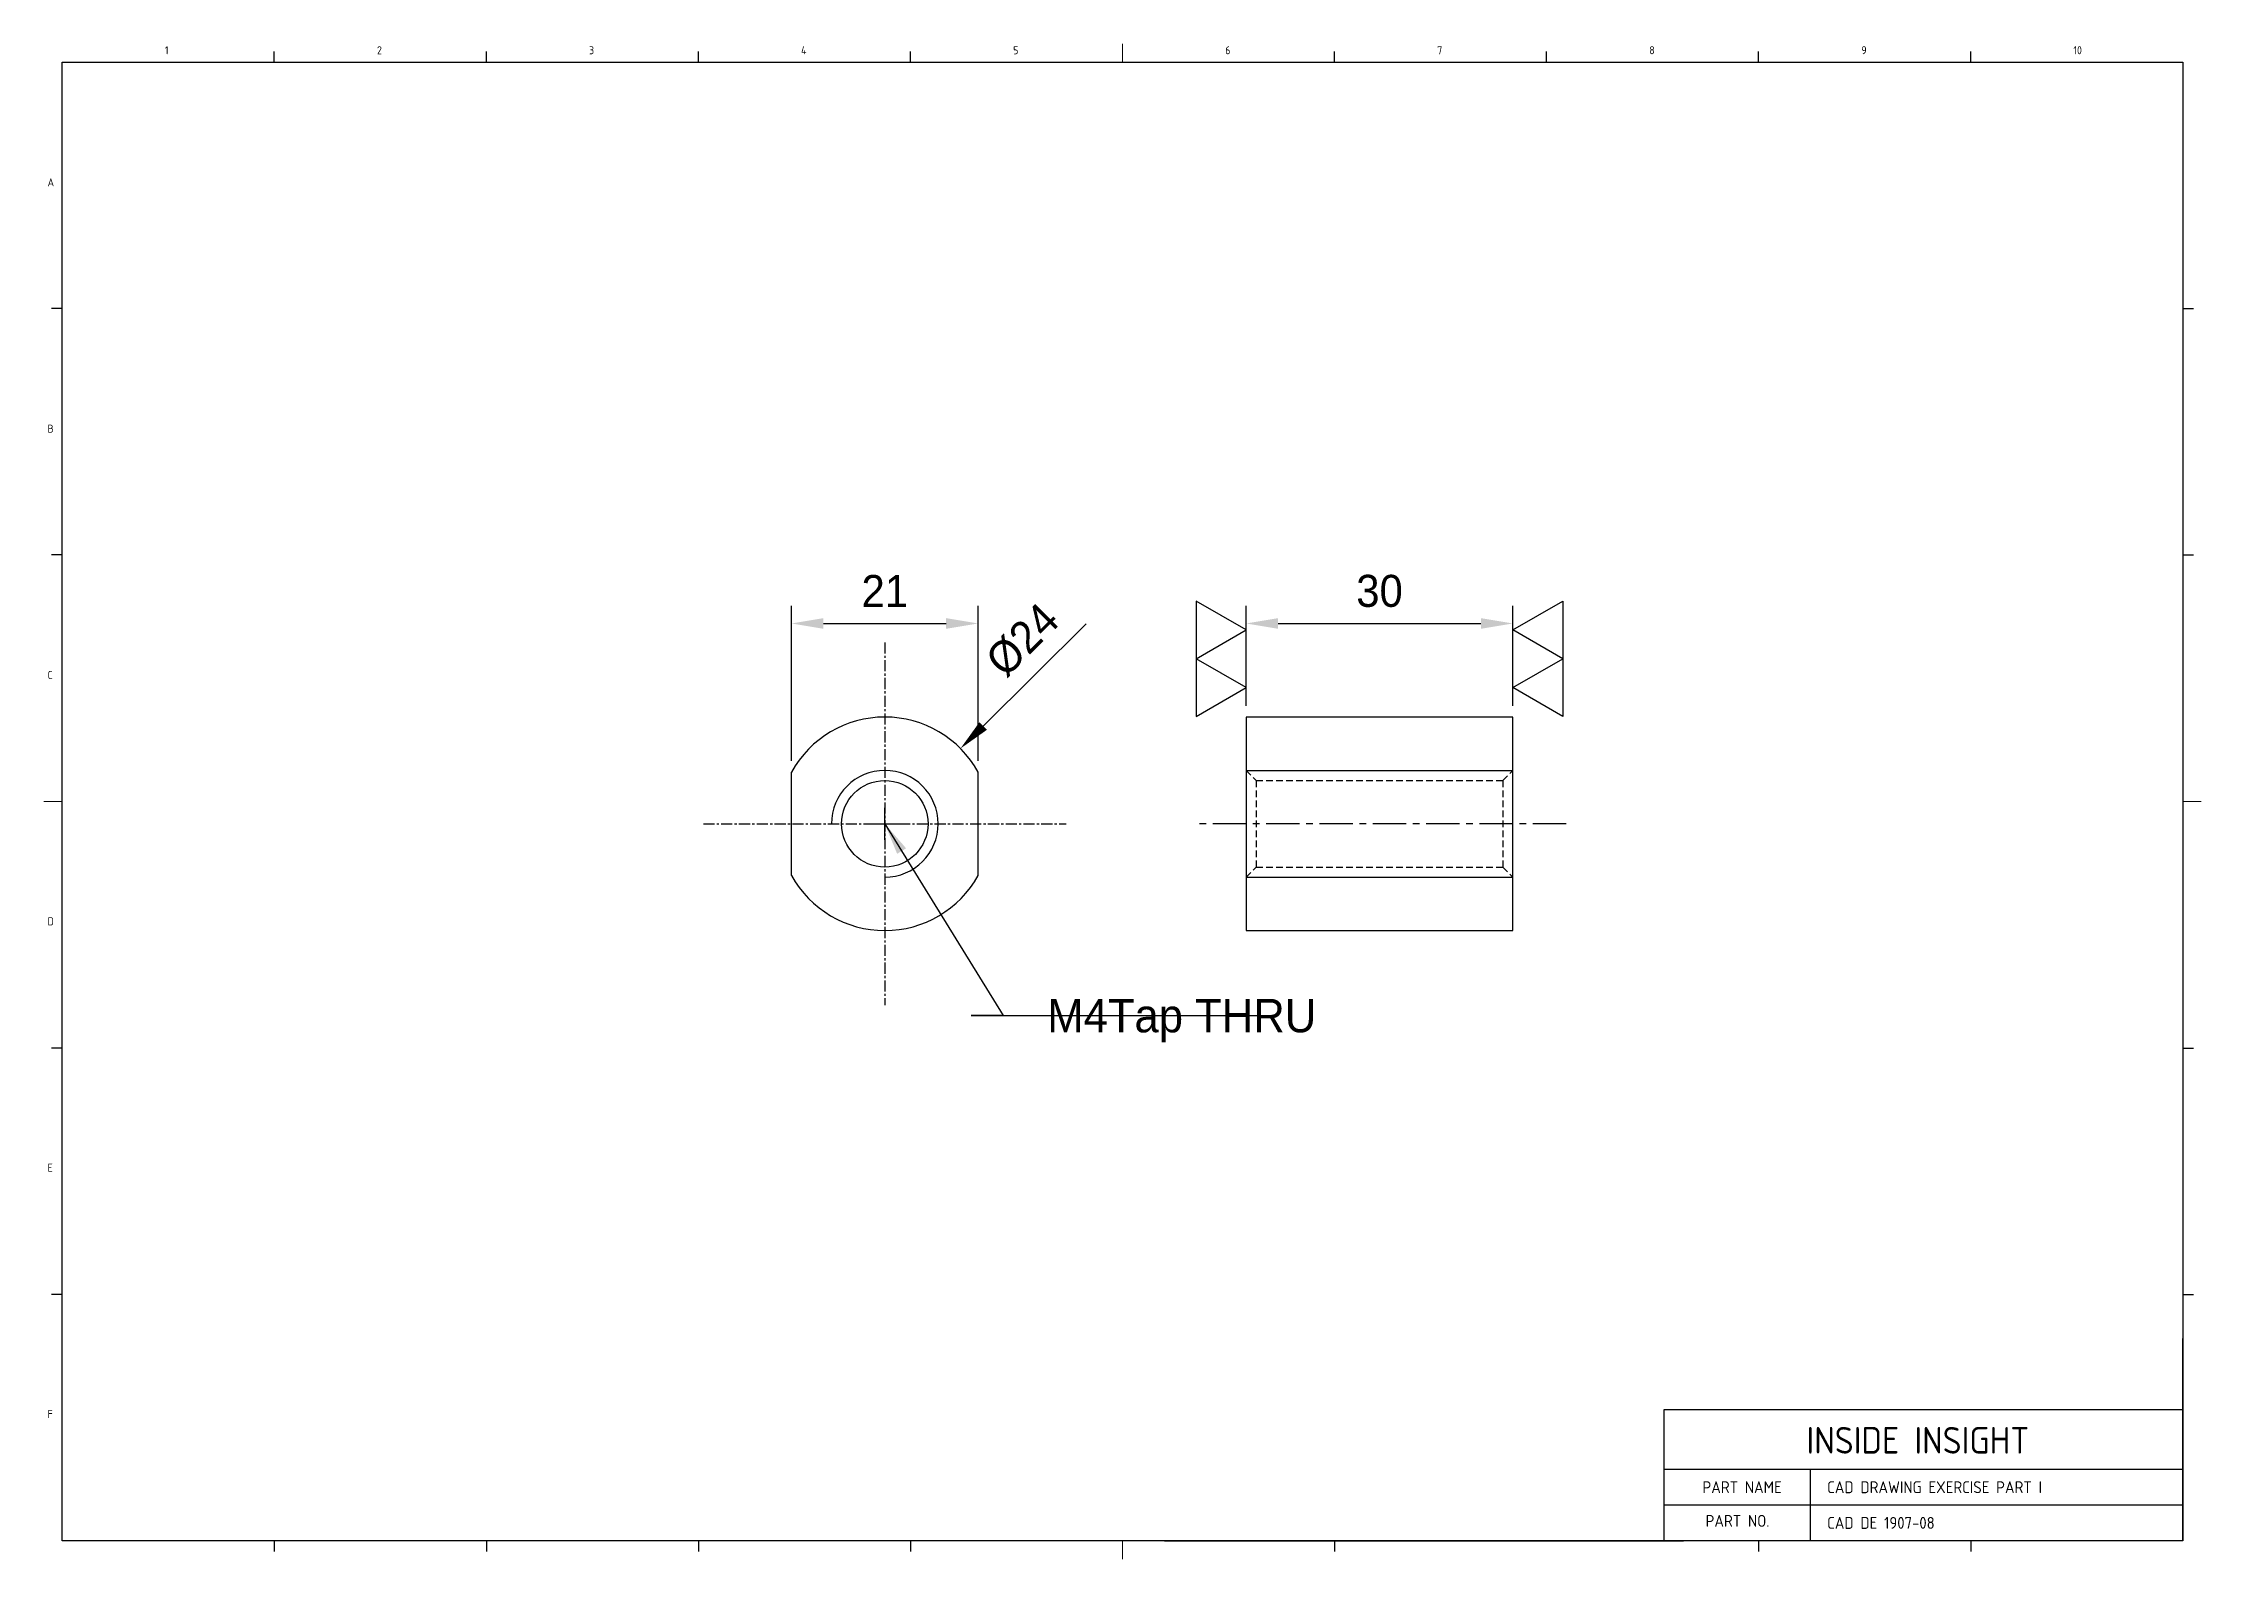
# Model space of a CAD drawing. Header units: inches. Extents: x 328 to 12229, y 132 to 477.
# Drawn here: x 3188.7 to 3431.5, y 136.8 to 307.3 of the extents above; entities that cross this region are included whole.
import ezdxf

# ---------------------------------------------------------------- set-up
doc = ezdxf.new("R2010")
doc.units = ezdxf.units.IN
doc.header["$MEASUREMENT"] = 0
for name, pattern in [('CENTER', [2, 1.25, -0.25, 0.25, -0.25]), ('D2', [11.2, 8, -0.8, 0.4, -0.8, 0.4, -0.8]), ('HIDDEN', [0.375, 0.25, -0.125])]:
    doc.linetypes.add(name, pattern=pattern)
for name, color, linetype in [('3', 3, 'D2'), ('CL', 1, 'CENTER'), ('HL', 2, 'HIDDEN'), ('RD', 1, 'Continuous')]:
    doc.layers.add(name, color=color, linetype=linetype)
doc.styles.add('A', font='GENISO', dxfattribs={"bigfont": 'WHGTXT'})
doc.styles.get("Standard").update_dxf_attribs({"font": 'gulim.ttc'})
doc.dimstyles.new('inside insight', dxfattribs={"dimscale": 20, "dimtxt": 0.18, "dimasz": 0.18, "dimexe": 0.1, "dimexo": 0.0625, "dimgap": 0.09, "dimtad": 1, "dimdec": 0, "dimzin": 0, "dimdsep": 46, "dimtxsty": 'Standard', "dimcen": 0.09, "dimclrd": 3, "dimclre": 3, "dimclrt": 2, "dimadec": 0, "dimazin": 0, "dimtfac": 1, "dimtdec": 0, "dimtofl": 0, "dimtmove": 0, "dimatfit": 3, "dimfxl": 0, "dimtolj": 1, "dimtzin": 0, "dimarcsym": 0})

# ---------------------------------------------------------------- blocks, each defined once
blk = doc.blocks.new('A$C20463301')
blk.add_lwpolyline([(2, 0), (12, 0), (12, 8), (2, 8)], close=True)
at = {"layer": 'CL'}
blk.add_line((14, 4), (0, 4), dxfattribs=at)
at = {"layer": 'HL'}
for p, q in [((2, 6), (2.379, 5.621)), ((11.621, 5.621), (12, 6)), ((2.379, 5.621), (2.379, 2.379)), ((2.379, 5.621), (11.621, 5.621)), ((11.621, 5.621), (11.621, 2.379)), ((2, 2), (2.379, 2.379)), ((2.379, 2.379), (11.621, 2.379)), ((11.621, 2.379), (12, 2))]:
    blk.add_line(p, q, dxfattribs=at)
at = {"layer": 'RD'}
for p, q in [((2, 6), (12, 6)), ((2, 2), (12, 2))]:
    blk.add_line(p, q, dxfattribs=at)
blk = doc.blocks.new('*D105')
at = {"color": 3, "lineweight": -2}
blk.add_line((3306.02, 242.06), (3294.45, 230.56), dxfattribs=at)
at = {"color": 3}
for p, q in [((3283.38, 217.77), (3283.38, 221.37)), ((3281.58, 219.57), (3285.18, 219.57))]:
    blk.add_line(p, q, dxfattribs=at)
blk.add_solid([(3294.02, 230.99), (3294.87, 230.14), (3291.89, 228.03)], dxfattribs=at)
at = {"layer": 'Defpoints', "color": 0}
for p in [(3291.89, 228.03), (3274.87, 211.11)]:
    blk.add_point(p, dxfattribs=at)
at = {"color": 2, "insert": (3298.88, 240.23), "char_height": 3.6, "attachment_point": 5, "rotation": 44.8108}
blk.add_mtext('\\A1;%%c24', dxfattribs=at)
blk = doc.blocks.new('*D106')
at = {"color": 3, "lineweight": -2}
for p, q in [((3324.02, 232.82), (3324.02, 244.09)), ((3354.02, 232.82), (3354.02, 244.09)), ((3327.62, 242.09), (3350.42, 242.09))]:
    blk.add_line(p, q, dxfattribs=at)
at = {"color": 3}
for points in [[(3327.62, 242.69), (3327.62, 241.49), (3324.02, 242.09)], [(3350.42, 241.49), (3350.42, 242.69), (3354.02, 242.09)]]:
    blk.add_solid(points, dxfattribs=at)
at = {"layer": 'Defpoints', "color": 0}
for p in [(3354.02, 242.09), (3324.02, 231.57), (3354.02, 231.57)]:
    blk.add_point(p, dxfattribs=at)
at = {"color": 2, "insert": (3339.02, 245.73), "char_height": 3.6, "attachment_point": 5}
blk.add_mtext('\\A1;30', dxfattribs=at)
blk = doc.blocks.new('*D107')
at = {"color": 3, "lineweight": -2}
for p, q in [((3272.88, 226.63), (3272.88, 244.09)), ((3293.88, 226.63), (3293.88, 244.09)), ((3276.48, 242.09), (3290.28, 242.09))]:
    blk.add_line(p, q, dxfattribs=at)
at = {"color": 3}
for points in [[(3276.48, 242.69), (3276.48, 241.49), (3272.88, 242.09)], [(3290.28, 241.49), (3290.28, 242.69), (3293.88, 242.09)]]:
    blk.add_solid(points, dxfattribs=at)
at = {"layer": 'Defpoints', "color": 0}
for p in [(3293.88, 242.09), (3272.88, 225.38), (3293.88, 225.38)]:
    blk.add_point(p, dxfattribs=at)
at = {"color": 2, "insert": (3283.38, 245.74), "char_height": 3.6, "attachment_point": 5}
blk.add_mtext('\\A1;21', dxfattribs=at)
blk = doc.blocks.new('INSIDE INSIGHT TITLE BLOCK')
at = {"linetype": 'Continuous'}
for p, q in [((721.37, 362.03), (1039.37, 362.03)), ((721.37, 140.43), (721.37, 362.03)), ((1039.37, 362.03), (1039.37, 140.43)), ((1039.37, 140.43), (721.37, 140.43))]:
    blk.add_line(p, q, dxfattribs=at)
at = {"layer": '3', "color": 3, "linetype": 'Continuous'}
for p, q in [((753.17, 362.03), (753.17, 363.63)), ((784.97, 362.03), (784.97, 363.63)), ((848.57, 362.03), (848.57, 363.63)), ((912.17, 362.03), (912.17, 363.63)), ((943.97, 362.03), (943.97, 363.63)), ((975.77, 362.03), (975.77, 363.63)), ((1007.57, 362.03), (1007.57, 363.63)), ((721.37, 325.11), (719.77, 325.11)), ((1039.37, 325.11), (1040.97, 325.11)), ((721.37, 288.19), (719.77, 288.19)), ((1039.37, 288.19), (1040.97, 288.19)), ((721.37, 214.27), (719.77, 214.27)), ((1039.37, 214.27), (1040.97, 214.27)), ((721.37, 177.35), (719.77, 177.35)), ((1039.37, 177.35), (1040.97, 177.35)), ((1039.37, 140.43), (1039.37, 170.72)), ((1039.37, 160.03), (961.55, 160.03)), ((961.55, 160.03), (961.55, 140.43)), ((1039.37, 151.12), (961.55, 151.12)), ((983.53, 140.43), (983.53, 151.12)), ((1039.37, 145.77), (961.55, 145.77)), ((753.17, 140.43), (753.17, 138.83)), ((784.97, 140.43), (784.97, 138.83)), ((816.77, 140.43), (816.77, 138.83)), ((848.57, 140.43), (848.57, 138.83)), ((886.68, 140.43), (964.49, 140.43)), ((912.17, 140.43), (912.17, 138.83)), ((975.77, 140.43), (975.77, 138.83))]:
    blk.add_line(p, q, dxfattribs=at)
at = {"layer": '3', "linetype": 'Continuous'}
blk.add_line((816.77, 362.03), (816.77, 363.63), dxfattribs=at)
at = {"layer": '3', "color": 3, "linetype": 'Continuous', "const_width": 0.12}
for points in [[(880.37, 362.03), (880.37, 364.83)], [(721.37, 251.23), (718.57, 251.23)], [(1039.37, 251.23), (1042.17, 251.23)], [(880.37, 140.43), (880.37, 137.63)]]:
    blk.add_lwpolyline(points, dxfattribs=at)
at = {"linetype": 'Continuous', "style": 'A'}
for s, height, p in [('1', 1.2, (736.77, 363.23)), ('2', 1.2, (768.57, 363.23)), ('3', 1.2, (800.37, 363.23)), ('4', 1.2, (832.17, 363.23)), ('5', 1.2, (863.97, 363.23)), ('6', 1.2, (895.77, 363.23)), ('7', 1.2, (927.57, 363.23)), ('8', 1.2, (959.37, 363.23)), ('9', 1.2, (991.17, 363.23)), ('10', 1.2, (1022.97, 363.23)), ('A', 1.2, (719.17, 343.43)), ('B', 1.2, (719.17, 306.51)), ('C', 1.2, (719.17, 269.59)), ('D', 1.2, (719.17, 232.67)), ('E', 1.2, (719.17, 195.75)), ('F', 1.2, (719.17, 158.83)), ('PART NAME', 1.782, (967.34, 147.56)), ('PART NO.', 1.782, (967.81, 142.51))]:
    blk.add_text(s, height=height, dxfattribs=at).set_placement(p)
at = {"insert": (982.94, 157.48), "char_height": 3.9942, "width": 47.99, "attachment_point": 1, "style": 'A'}
blk.add_mtext('INSIDE INSIGHT', dxfattribs=at)

msp = doc.modelspace()

# ---------------------------------------------------------------- linework, layer by layer
for p, q in [((3272.879065, 213.758608), (3272.879065, 225.377558)), ((3293.879065, 213.758608), (3293.879065, 225.377558))]:
    msp.add_line(p, q)
for points in [[(3324.015872, 241.363478), (3318.404978, 244.60293), (3318.404978, 238.124026)], [(3354.015872, 241.363478), (3359.626767, 244.60293), (3359.626767, 238.124026)], [(3324.015872, 234.884575), (3318.404978, 238.124026), (3318.404978, 231.645123)], [(3354.015872, 234.884575), (3359.626767, 238.124026), (3359.626767, 231.645123)]]:
    msp.add_lwpolyline(points, close=True)
msp.add_circle((3283.379065, 219.568083), 4.863341)
for start, end in [(28.95502437, 151.04497563), (208.95502437, 331.04497563)]:
    msp.add_arc((3283.379065, 219.568083), 12, start, end)
at = {"layer": '3', "color": 3, "linetype": 'Continuous'}
msp.add_line((3405.512851, 138.975928), (3405.512851, 137.775928), dxfattribs=at)
at = {"layer": 'CL'}
for p, q in [((3283.379065, 239.968083), (3283.379065, 199.168083)), ((3262.979065, 219.568083), (3303.779065, 219.568083))]:
    msp.add_line(p, q, dxfattribs=at)
at = {"layer": 'RD'}
msp.add_arc((3283.379065, 219.568083), 6, 270, 180, dxfattribs=at)

# ---------------------------------------------------------------- block references
for name, p, xscale, yscale, zscale in [('INSIDE INSIGHT TITLE BLOCK', (2649.836389, 33.655477), 0.75, 0.75, 0.75), ('A$C20463301', (3318.015903, 207.56808), 3, 3, 3)]:
    msp.add_blockref(name, p, dxfattribs=dict(xscale=xscale, yscale=yscale, zscale=zscale))

# ---------------------------------------------------------------- texts
at = {"linetype": 'Continuous', "style": 'A'}
for s, p in [('CAD DRAWING EXERCISE PART I', (3389.367306, 144.321928)), ('CAD DE 1907-08', (3389.367306, 140.312428))]:
    msp.add_text(s, height=1.3365, dxfattribs=at).set_placement(p)
at = {"insert": (3301.652178, 199.878254), "char_height": 3.75, "attachment_point": 1}
msp.add_mtext('M4Tap THRU', dxfattribs=at)

# ---------------------------------------------------------------- dimensions: what is measured, and where the dimension line sits
for base, p1, p2, picture, middle in [((3293.879065, 242.086516), (3272.879065, 225.377558), (3293.879065, 225.377558), '*D107', (3283.379065, 245.735116)), ((3354.015872, 242.086516), (3324.015872, 231.568083), (3354.015872, 231.568083), '*D106', (3339.015872, 245.731516))]:
    dim = msp.add_linear_dim(base=base, p1=p1, p2=p2, dimstyle='inside insight')
    dim.commit()
    dim.dimension.update_dxf_attribs({"geometry": picture, "text_midpoint": middle})
dim = msp.add_diameter_dim_2p(p1=(3274.865816, 211.110861), p2=(3291.892314, 228.025304), dimstyle='inside insight')
dim.commit()
dim.dimension.update_dxf_attribs({"geometry": '*D105', "text_midpoint": (3298.877012, 240.233845)})

# ---------------------------------------------------------------- leaders
at = {"annotation_type": 0, "has_hookline": 1, "hookline_direction": 0, "text_width": 30.52875}
msp.add_leader([(3283.379065, 219.568083), (3296.683214, 198.003254), (3293.083214, 198.003254)], dimstyle='inside insight', dxfattribs=at)

doc.saveas('drawing.dxf')
